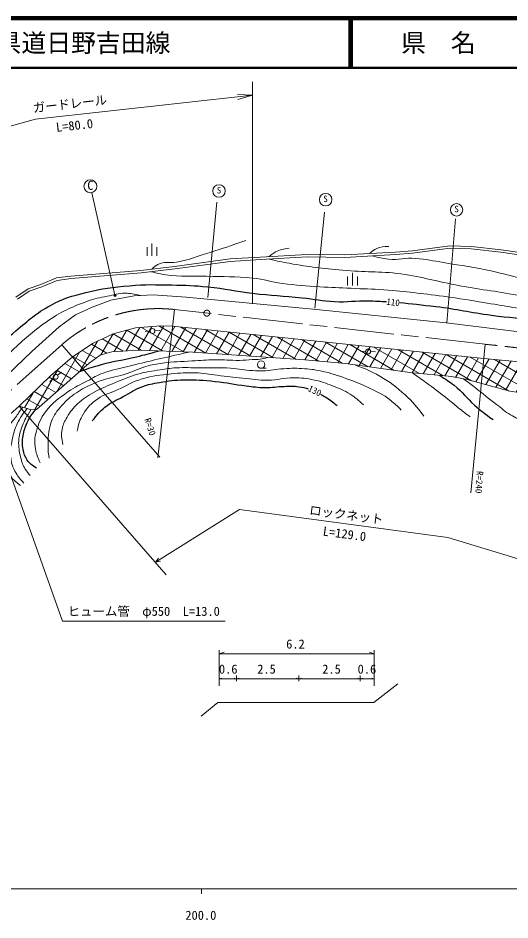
# Model space of a CAD drawing. Units: millimetres, scale not verified. Extents: x 40000 to 680000, y 20000 to 380000.
# Drawn here: x 231068 to 330029, y 198715 to 380000 of the extents above; entities that cross this region are included whole.
import ezdxf
from ezdxf.enums import TextEntityAlignment as Align

# ---------------------------------------------------------------- set-up
doc = ezdxf.new("R2010")
doc.units = ezdxf.units.MM
doc.header["$LTSCALE"] = 1000
doc.header["$PDMODE"] = 32
doc.header["$PDSIZE"] = 500
doc.linetypes.add('CHAIN', pattern=[18.5, 12, -1.5, 3.5, -1.5])
for name, color, linetype, lineweight in [('M-BGD', 7, 'Continuous', 13), ('M-BMK', 2, 'CHAIN', 13), ('M-STR-HTXT', 7, 'Continuous', 13), ('M-STR-STRC', 7, 'Continuous', 25), ('M-TTL', 2, 'Continuous', 140), ('M-TTL-BAND', 7, 'Continuous', 13), ('M-TTL-LINE', 7, 'Continuous', 50)]:
    doc.layers.add(name, color=color, linetype=linetype, lineweight=lineweight)
doc.layers.add('M-TTL-TXT', color=7, linetype='Continuous')
doc.styles.add('ＭＳ ゴシック', font='')
doc.styles.get('ＭＳ ゴシック').set_extended_font_data('MS Gothic')

# ---------------------------------------------------------------- blocks, each defined once
blk = doc.blocks.new('ﾌﾟﾛｯﾄﾏｰｸ-C5')
at = {"color": 7, "linetype": 'Continuous', "lineweight": 13}
for p, q in [((-9.98, 0.67), (-0.67, 9.98)), ((-9.97, -0.74), (0.74, 9.97)), ((-9.8, -1.98), (1.98, 9.8)), ((-9.72, 2.34), (-2.34, 9.72)), ((-9.51, -3.1), (3.1, 9.51)), ((-9.11, -4.12), (4.12, 9.11)), ((-8.88, 4.6), (-4.6, 8.88)), ((-8.63, -5.05), (5.05, 8.63)), ((-8.07, -5.91), (5.91, 8.07)), ((-7.44, -6.69), (6.69, 7.44)), ((-6.73, -7.4), (7.4, 6.73)), ((-5.96, -8.03), (8.03, 5.96)), ((-5.11, -8.6), (8.6, 5.11)), ((-4.18, -9.09), (9.09, 4.18)), ((-3.16, -9.49), (9.49, 3.16)), ((-2.05, -9.79), (9.79, 2.05)), ((-0.82, -9.97), (9.97, 0.82)), ((0.58, -9.98), (9.98, -0.58)), ((2.23, -9.75), (9.75, -2.23)), ((4.42, -8.97), (8.97, -4.42))]:
    blk.add_line(p, q, dxfattribs=at)
blk.add_circle((0, 0), 10, dxfattribs=at)
at = {"color": 7}
blk.add_point((0, 0), dxfattribs=at)
blk = doc.blocks.new('open_arrow')
at = {"color": 0, "linetype": 'Continuous', "lineweight": -2}
blk.add_lwpolyline([(7.5, 1.25), (0, 0), (7.5, -1.25)], dxfattribs=at)

msp = doc.modelspace()

# ---------------------------------------------------------------- hatches: boundary and pattern name
at = {"layer": 'M-BGD'}
h = msp.add_hatch(dxfattribs=at)
h.set_pattern_fill('USER', color=256, style=0, pattern_type=2)
h.set_pattern_definition([(59.9058, (250199, 316521), (-1730.404, 1002.848), []), (149.9058, (250199, 316521), (-1002.848, -1730.404), [])])
h.paths.add_polyline_path([(250199, 316521), (254724, 317725), (259801, 318148), (262144, 318040), (324781, 311585), (336716, 310402), (348759, 308384), (355040, 306991), (353689, 298271), (342379, 302850), (338180, 303924), (333591, 304445), (329978, 305031), (321385, 307342), (318293, 307928), (309862, 308742), (296940, 310564), (288738, 311280), (266246, 312810), (259150, 313136), (255244, 313266), (249939, 312908), (247595, 312257), (245382, 310597), (234803, 301320), (233794, 301223), (231298, 301998), (237603, 308058), (241997, 311899), (246163, 314633)])

# ---------------------------------------------------------------- linework, layer by layer
for p, q in [((257017, 332196), (257017, 333946)), ((258017, 332196), (258017, 334696)), ((259017, 332196), (259017, 333946)), ((317941, 333717), (310451, 332718)), ((322253, 333581), (317941, 333717)), ((328200, 332945), (322253, 333581)), ((289206, 331992), (279900, 331447)), ((296832, 331901), (289206, 331992)), ((307001, 332446), (296832, 331901)), ((310451, 332718), (307001, 332446)), ((335735, 331811), (328200, 332945)), ((273772, 331084), (262605, 329586)), ((279900, 331447), (273772, 331084)), ((255841, 328769), (241769, 327634)), ((262605, 329586), (255841, 328769)), ((298354, 326273), (298354, 328773)), ((238955, 327271), (235868, 326000)), ((241769, 327634), (238955, 327271)), ((297354, 326273), (297354, 328023)), ((299354, 326273), (299354, 328023)), ((233326, 325092), (230965, 323503)), ((235868, 326000), (233326, 325092)), ((245963, 321910), (249721, 323305)), ((249721, 323305), (254409, 324157)), ((254409, 324157), (258245, 324390)), ((258245, 324390), (264870, 323886)), ((264870, 323886), (291137, 321445)), ((242631, 320322), (245963, 321910)), ((291137, 321445), (317172, 318733)), ((239338, 317958), (242631, 320322)), ((233914, 313038), (239338, 317958)), ((250199, 316521), (254724, 317725)), ((254724, 317725), (259801, 318148)), ((259801, 318148), (262144, 318040)), ((262144, 318040), (324781, 311585)), ((317172, 318733), (335304, 316525)), ((246163, 314633), (250199, 316521)), ((256623, 317008), (257622, 317063)), ((258620, 317119), (259619, 317174)), ((241997, 311899), (246163, 314633)), ((219153, 299013), (233914, 313038)), ((237603, 308058), (241997, 311899)), ((247595, 312257), (245382, 310597)), ((249939, 312908), (247595, 312257)), ((255244, 313266), (249939, 312908)), ((259150, 313136), (255244, 313266)), ((266246, 312810), (259150, 313136)), ((288738, 311280), (266246, 312810)), ((299994, 313024), (300993, 312996)), ((301993, 312968), (302992, 312941)), ((245382, 310597), (234803, 301320)), ((296940, 310564), (288738, 311280)), ((309862, 308742), (296940, 310564)), ((324781, 311585), (336716, 310402)), ((239032, 308196), (239813, 308821)), ((279973, 309592), (280973, 309592)), ((318293, 307928), (309862, 308742)), ((231298, 301998), (237603, 308058)), ((237471, 306947), (238251, 307572)), ((321385, 307342), (318293, 307928)), ((329978, 305031), (321385, 307342)), ((333591, 304445), (329978, 305031)), ((221588, 293476), (231298, 301998)), ((233794, 301223), (231298, 301998)), ((234803, 301320), (233794, 301223))]:
    msp.add_line(p, q, dxfattribs=at)
msp.add_lwpolyline([(367254, 326525), (342354, 331396), (335807, 332305), (328264, 333441), (322288, 334080), (317915, 334218), (310398, 333216), (306968, 332945), (296822, 332401), (289194, 332492), (279871, 331946), (273724, 331582), (262542, 330082), (255791, 329267), (241717, 328132), (238825, 327759), (235688, 326467), (233098, 325542), (230658, 323899)], dxfattribs=at)
for centre, radius in [((258121, 317091), 500), ((301493, 312982), 500), ((279973, 310342), 750), ((238642, 307884), 500)]:
    msp.add_circle(centre, radius, dxfattribs=at)
for points, knots in [([(258014, 329535), (258440, 330003), (258696, 330166), (259203, 330469), (260462, 331225), (261490, 330657), (262934, 330926), (265645, 331431), (267076, 332090), (269710, 332906), (272522, 333777), (273429, 334090), (276868, 335266)], [0, 0, 0, 0, 1, 1, 1, 2, 2, 2, 3, 3, 3, 4, 4, 4, 4]), ([(281599, 332048), (282113, 332519), (282345, 332673), (282883, 332982), (283847, 333535), (284390, 333546), (285624, 333743)], [0, 0, 0, 0, 1, 1, 1, 2, 2, 2, 2]), ([(301863, 332672), (302368, 333175), (302627, 333374), (303213, 333667), (304074, 334099), (304601, 334041), (305649, 334048)], [0, 0, 0, 0, 1, 1, 1, 2, 2, 2, 2]), ([(365188, 318836), (362576, 319874), (361824, 320136), (359634, 320875), (355923, 322129), (353763, 322579), (349964, 323540), (345117, 324767), (342342, 325203), (337477, 326358), (333182, 327377), (330823, 328147), (326512, 329099), (322707, 329939), (320536, 330218), (316690, 330850), (314494, 331211), (313273, 331499), (311056, 331688), (308921, 331869), (307699, 331271), (305573, 331535), (304270, 331697), (303753, 331787), (302276, 332193)], [0, 0, 0, 0, 1, 1, 1, 2, 2, 2, 3, 3, 3, 4, 4, 4, 5, 5, 5, 6, 6, 6, 7, 7, 7, 8, 8, 8, 8]), ([(281570, 331545), (283487, 331093), (284035, 331001), (285624, 330698), (289777, 329906), (292155, 329761), (296360, 329327), (300926, 328856), (303538, 329180), (308086, 328566), (312745, 327937), (315261, 327037), (319888, 326205), (324782, 325325), (327559, 325035), (332452, 324149), (335706, 323560), (337525, 323200), (340751, 322474), (344706, 321585), (346899, 320982), (350802, 319886), (354181, 318937), (356165, 318644), (359406, 317297), (361306, 316507), (362003, 316201), (364171, 315051)], [0, 0, 0, 0, 1, 1, 1, 2, 2, 2, 3, 3, 3, 4, 4, 4, 5, 5, 5, 6, 6, 6, 7, 7, 7, 8, 8, 8, 9, 9, 9, 9]), ([(363623, 313012), (362560, 313515), (362264, 313636), (361386, 314023), (358292, 315383), (356543, 316143), (353315, 317144), (350400, 318048), (348755, 318537), (345776, 319200), (341915, 320060), (339700, 320279), (335802, 320952), (331759, 321649), (329496, 322049), (325446, 322703), (322000, 323259), (320078, 323634), (316614, 324073), (311955, 324664), (309343, 325017), (304660, 325368), (302106, 325559), (300669, 325551), (298111, 325672), (295643, 325789), (294257, 325810), (291792, 325977), (288842, 326177), (287187, 326292), (284253, 326662), (281891, 326961), (280620, 327489), (278250, 327728), (274632, 328094), (272582, 327966), (268949, 328109), (265767, 328234), (263945, 327906), (260802, 328413), (259621, 328604), (259178, 328661), (257797, 329005)], [0, 0, 0, 0, 1, 1, 1, 2, 2, 2, 3, 3, 3, 4, 4, 4, 5, 5, 5, 6, 6, 6, 7, 7, 7, 8, 8, 8, 9, 9, 9, 10, 10, 10, 11, 11, 11, 12, 12, 12, 13, 13, 13, 14, 14, 14, 14]), ([(213088, 295953), (215380, 297519), (216115, 298100), (217857, 299708), (220326, 301985), (221100, 303830), (223340, 306332), (225781, 309059), (227144, 310602), (229812, 313109), (232381, 315523), (233841, 316889), (236741, 318896), (239726, 320962), (241633, 321828), (245040, 323083), (246536, 323635), (247436, 323761), (249000, 324073), (250390, 324351), (251160, 324697), (252578, 324682), (253784, 324670), (254302, 324566), (255633, 324231)], [0, 0, 0, 0, 1, 1, 1, 2, 2, 2, 3, 3, 3, 4, 4, 4, 5, 5, 5, 6, 6, 6, 7, 7, 7, 8, 8, 8, 8]), ([(235542, 290603), (234988, 291763), (234790, 292254), (234596, 293386), (234360, 294758), (234383, 295607), (234762, 296947), (235221, 298565), (235601, 299488), (236599, 300842), (238014, 302763), (239221, 303516), (241162, 304904), (242578, 305917), (243517, 306259), (245057, 307074), (246259, 307711), (246894, 308167), (248173, 308632), (250263, 309393), (251526, 309528), (253682, 310079), (258253, 311247), (259743, 311555), (265440, 312847)], [0, 0, 0, 0, 1, 1, 1, 2, 2, 2, 3, 3, 3, 4, 4, 4, 5, 5, 5, 6, 6, 6, 7, 7, 7, 8, 8, 8, 8]), ([(237322, 291549), (237123, 292852), (237097, 293309), (237100, 294443), (237104, 296226), (237239, 297266), (237823, 298950), (238297, 300317), (238876, 300975), (239826, 302066), (240848, 303240), (241538, 303816), (242831, 304682), (244567, 305844), (245668, 306319), (247616, 307074), (249421, 307773), (250554, 307780), (252402, 308354), (254149, 308896), (255042, 309454), (256798, 309968), (258074, 310341), (258821, 310441), (260136, 310636), (262422, 310973), (263729, 310934), (266035, 311081), (267859, 311197), (268881, 311265), (270709, 311303), (272622, 311343), (273693, 311163), (275606, 311192), (276629, 311207), (277199, 311306), (278221, 311359), (278828, 311390), (279174, 311341), (279776, 311427), (280371, 311511), (280595, 311580), (281271, 311788)], [0, 0, 0, 0, 1, 1, 1, 2, 2, 2, 3, 3, 3, 4, 4, 4, 5, 5, 5, 6, 6, 6, 7, 7, 7, 8, 8, 8, 9, 9, 9, 10, 10, 10, 11, 11, 11, 12, 12, 12, 13, 13, 13, 14, 14, 14, 14]), ([(298832, 310297), (301178, 309408), (301959, 309083), (303817, 308020), (305976, 306786), (307115, 305929), (308937, 304236), (310560, 302728), (311116, 302054), (312720, 300007)], [0, 0, 0, 0, 1, 1, 1, 2, 2, 2, 3, 3, 3, 3]), ([(308158, 301176), (307260, 302130), (306917, 302418), (306043, 303123), (304407, 304444), (303269, 304893), (301369, 305794), (299713, 306580), (298759, 306973), (297029, 307575), (295249, 308194), (294250, 308559), (292410, 308966), (290994, 309280), (290185, 309421), (288738, 309523), (287111, 309637), (286192, 309619), (284564, 309523), (282885, 309423), (281960, 309164), (280280, 309077), (279498, 309037), (279058, 309082), (278276, 309133), (276531, 309248), (275571, 309517), (273825, 309634), (271439, 309793), (270095, 309678), (267704, 309690), (265813, 309698), (264750, 309810), (262863, 309690), (261617, 309610), (260923, 309499), (259691, 309300), (257878, 309007), (256835, 308929), (255073, 308410), (253311, 307891), (252371, 307449), (250677, 306740), (248981, 306031), (247994, 305696), (246392, 304793), (245006, 304011), (244231, 303526), (243054, 302456), (242069, 301561), (241612, 300933), (240939, 299785), (240416, 298893), (240137, 298350), (239937, 297336), (239706, 296162), (239853, 295568), (240104, 294276)], [0, 0, 0, 0, 1, 1, 1, 2, 2, 2, 3, 3, 3, 4, 4, 4, 5, 5, 5, 6, 6, 6, 7, 7, 7, 8, 8, 8, 9, 9, 9, 10, 10, 10, 11, 11, 11, 12, 12, 12, 13, 13, 13, 14, 14, 14, 15, 15, 15, 16, 16, 16, 17, 17, 17, 18, 18, 18, 19, 19, 19, 19]), ([(242942, 296947), (243294, 298522), (243474, 299201), (244222, 300453), (245058, 301851), (245766, 302544), (247116, 303457), (248501, 304395), (249485, 304551), (251011, 305238), (252962, 306117), (253969, 306847), (256019, 307464), (258236, 308130), (259559, 308218), (261861, 308465), (263765, 308670), (264845, 308755), (266758, 308688), (268485, 308628), (269436, 308378), (271154, 308187), (273153, 307965), (274271, 307826), (276273, 307631), (278249, 307438), (279352, 307164), (281337, 307186), (283368, 307208), (284481, 307701), (286512, 307686), (288151, 307675), (289083, 307589), (290685, 307241), (292156, 306922), (292955, 306619), (294358, 306073), (295771, 305522), (296591, 305229), (297863, 304403), (298991, 303672), (299400, 303307), (300534, 302233)], [0, 0, 0, 0, 1, 1, 1, 2, 2, 2, 3, 3, 3, 4, 4, 4, 5, 5, 5, 6, 6, 6, 7, 7, 7, 8, 8, 8, 9, 9, 9, 10, 10, 10, 11, 11, 11, 12, 12, 12, 13, 13, 13, 14, 14, 14, 14]), ([(310426, 308687), (312003, 307568), (312410, 307276), (313666, 306351), (315203, 305220), (316067, 304588), (317561, 303402), (318492, 302663), (318968, 302193), (319899, 301454), (320712, 300808), (320985, 300603), (322013, 299840)], [0, 0, 0, 0, 1, 1, 1, 2, 2, 2, 3, 3, 3, 4, 4, 4, 4]), ([(320700, 307472), (321854, 306614), (322149, 306388), (323070, 305683), (324742, 304405), (325627, 303623), (327299, 302344), (328397, 301505), (328945, 300930), (330137, 300230), (331171, 299623), (331790, 299245), (332975, 299061), (334137, 298882), (334826, 299003), (335980, 299228), (337653, 299556), (338540, 299956), (340153, 300508), (341161, 300854), (341667, 301246), (342713, 301454), (343906, 301692), (344467, 301606), (345829, 301453)], [0, 0, 0, 0, 1, 1, 1, 2, 2, 2, 3, 3, 3, 4, 4, 4, 5, 5, 5, 6, 6, 6, 7, 7, 7, 8, 8, 8, 8]), ([(232046, 301765), (231306, 300794), (231113, 300533), (230534, 299729), (229701, 298575), (229042, 298029), (228475, 296724), (228036, 295716), (227762, 295122), (227676, 294026), (227550, 292420), (227620, 291439), (228196, 289936), (228914, 288065), (229889, 287386), (231535, 286041)], [0, 0, 0, 0, 1, 1, 1, 2, 2, 2, 3, 3, 3, 4, 4, 4, 5, 5, 5, 5]), ([(232258, 286541), (231483, 287315), (231209, 287658), (230700, 288489), (229936, 289737), (229717, 290598), (229532, 292050), (229371, 293310), (229659, 294035), (229921, 295278), (230194, 296569), (230369, 297307), (230923, 298505), (231511, 299776), (231890, 300241), (232886, 301505)], [0, 0, 0, 0, 1, 1, 1, 2, 2, 2, 3, 3, 3, 4, 4, 4, 5, 5, 5, 5]), ([(233660, 301264), (232760, 299826), (232413, 299326), (231925, 297949), (231528, 296831), (231243, 296185), (231201, 294999), (231155, 293709), (231292, 292973), (231591, 291716), (231824, 290739), (232010, 290180), (232537, 289324), (232862, 288794), (233010, 288584), (233483, 288044)], [0, 0, 0, 0, 1, 1, 1, 2, 2, 2, 3, 3, 3, 4, 4, 4, 5, 5, 5, 5])]:
    msp.add_open_spline(points, degree=3, knots=knots, dxfattribs=at)
at = {"layer": 'M-BGD', "lineweight": 25}
for points, knots in [([(225533, 312604), (227894, 314825), (228586, 315446), (230649, 317144), (233244, 319280), (234642, 320610), (237578, 322246), (240175, 323693), (241860, 324081), (244736, 324835), (248084, 325712), (250043, 325907), (253492, 326205), (256811, 326493), (258689, 326409), (262020, 326358), (264849, 326314), (266437, 326250), (269253, 325977), (272787, 325634), (274724, 325093), (278251, 324683), (282132, 324231), (284326, 324171), (288213, 323769), (290774, 323504), (292189, 323137), (294761, 323007), (297405, 322874), (298891, 323234), (301538, 323160), (302876, 323122), (304066, 323069), (305181, 323002)], [0, 0, 0, 0, 1, 1, 1, 2, 2, 2, 3, 3, 3, 4, 4, 4, 5, 5, 5, 6, 6, 6, 7, 7, 7, 8, 8, 8, 9, 9, 9, 10, 10, 10, 11, 11, 11, 11]), ([(307876, 322802), (310095, 322607), (312261, 322345), (315091, 322018), (319487, 321509), (321900, 320870), (326284, 320266), (330052, 319747), (332208, 319782), (335954, 319124), (340104, 318395), (342381, 317734), (346462, 316688), (351567, 315378), (354495, 314792), (359406, 312880), (361005, 312258), (361908, 311882), (363365, 310977), (364325, 310381), (364676, 310141), (365731, 309313)], [0, 0, 0, 0, 1, 1, 1, 2, 2, 2, 3, 3, 3, 4, 4, 4, 5, 5, 5, 6, 6, 6, 7, 7, 7, 7]), ([(243521, 308965), (245544, 309686), (246136, 309867), (247839, 310357), (250555, 311140), (252164, 311227), (254906, 311915), (256680, 312361), (257263, 312512), (259430, 313123)], [0, 0, 0, 0, 1, 1, 1, 2, 2, 2, 3, 3, 3, 3]), ([(246003, 299006), (247019, 300349), (247423, 300849), (248562, 301788), (249839, 302841), (250786, 303102), (252235, 303903), (253698, 304712), (254461, 305296), (256019, 305906), (257329, 306419), (258137, 306500), (259524, 306740), (261442, 307073), (262530, 307256), (264477, 307297), (266914, 307348), (268282, 307193), (270709, 306963), (273157, 306730), (274498, 306354), (276941, 306073), (278415, 305903), (279241, 305738), (280725, 305739), (282249, 305740), (283097, 305922), (284620, 305961), (285772, 305991), (286430, 306078), (287569, 305906), (288287, 305797), (288899, 305663), (289464, 305492)], [0, 0, 0, 0, 1, 1, 1, 2, 2, 2, 3, 3, 3, 4, 4, 4, 5, 5, 5, 6, 6, 6, 7, 7, 7, 8, 8, 8, 9, 9, 9, 10, 10, 10, 11, 11, 11, 11]), ([(315856, 308163), (317258, 307327), (317688, 307022), (318786, 306184), (320569, 304822), (321197, 303635), (322903, 302178), (324305, 300980), (324828, 300583), (326631, 299284)], [0, 0, 0, 0, 1, 1, 1, 2, 2, 2, 3, 3, 3, 3]), ([(291935, 304395), (292227, 304229), (292531, 304047), (292855, 303847), (293836, 303242), (294233, 302986), (295248, 302122)], [0, 0, 0, 0, 1, 1, 1, 2, 2, 2, 2]), ([(234762, 289546), (233888, 290112), (233464, 290371), (232926, 291160), (232426, 291894), (232261, 292403), (232092, 293274), (231884, 294341), (231912, 294985), (232092, 296057), (232272, 297135), (232469, 297735), (232926, 298728), (233431, 299823), (233765, 300221), (234628, 301303)], [0, 0, 0, 0, 1, 1, 1, 2, 2, 2, 3, 3, 3, 4, 4, 4, 5, 5, 5, 5])]:
    msp.add_open_spline(points, degree=3, knots=knots, dxfattribs=at)
at = {"layer": 'M-BMK'}
for p, q in [((325055, 314422), (262519, 321415)), ((239871, 314340), (218931, 295718))]:
    msp.add_line(p, q, dxfattribs=at)
msp.add_circle((269048, 320685), 600, dxfattribs=at)
for centre, radius, start, end in [((259256, 292073), 29523, 83.65462, 131.04172), ((303482, 91361), 224102, 69.66191, 84.47579)]:
    msp.add_arc(centre, radius, start, end, dxfattribs=at)
at = {"layer": 'M-STR-HTXT'}
for p, q in [((278238, 367162), (278252, 322585)), ((234574, 359686), (278232, 364476)), ((181924, 345217), (234574, 359686)), ((245903, 344842), (250563, 324276)), ((269250, 323822), (271089, 343020)), ((290797, 321677), (292738, 340978)), ((317348, 318716), (319084, 339650)), ((262519, 321415), (259204, 291599)), ((239871, 314340), (259570, 291713)), ((325055, 314422), (322167, 284561)), ((231298, 301998), (260878, 268100)), ((258692, 270606), (275613, 281208)), ((275613, 281208), (317545, 275565)), ((317545, 275565), (346340, 266833)), ((258692, 270606), (259353, 271434)), ((258692, 270606), (259725, 270840)), ((271535, 245744), (271535, 252931)), ((271535, 252218), (272535, 252568)), ((271535, 252218), (302741, 252218)), ((302741, 252218), (301741, 252568)), ((302741, 245744), (302741, 252931)), ((271535, 247168), (272035, 247343)), ((271535, 247168), (275031, 247168)), ((275031, 247168), (274531, 247343)), ((275031, 246715), (275031, 247881)), ((275031, 247168), (275531, 247343)), ((275031, 247168), (287526, 247168)), ((287526, 247168), (287026, 247343)), ((287526, 246715), (287526, 247881)), ((287526, 247168), (288026, 247343)), ((287526, 247168), (299893, 247168)), ((299893, 247168), (299393, 247343)), ((299893, 246715), (299893, 247881)), ((299893, 247168), (300393, 247343)), ((299893, 247168), (302741, 247168)), ((302741, 247168), (302241, 247343)), ((302676, 242442), (307468, 246197)), ((267909, 239658), (271276, 242442)), ((271276, 242442), (302676, 242442))]:
    msp.add_line(p, q, dxfattribs=at)
msp.add_lwpolyline([(227584, 293664), (239983, 258791), (272733, 258791)], dxfattribs=at)
at = {"layer": 'M-STR-STRC', "lineweight": 13}
for centre, radius in [((245633, 346191), 1300), ((271497, 345237), 1250), ((292942, 343501), 1250), ((319289, 341459), 1250)]:
    msp.add_circle(centre, radius, dxfattribs=at)
at = {"layer": 'M-TTL'}
msp.add_line((680000, 380000), (40000, 380000), dxfattribs=at)
at = {"layer": 'M-TTL-BAND'}
for p, q in [((40000, 205000), (579000, 205000)), ((268000, 205000), (268000, 204000))]:
    msp.add_line(p, q, dxfattribs=at)
at = {"layer": 'M-TTL-LINE'}
for p, q in [((297750, 380000), (297750, 370000)), ((298250, 380000), (298250, 370000)), ((40000, 370000), (680000, 370000))]:
    msp.add_line(p, q, dxfattribs=at)

# ---------------------------------------------------------------- block references
at = {"layer": 'M-BGD', "xscale": 20, "yscale": 20}
msp.add_blockref('ﾌﾟﾛｯﾄﾏｰｸ-C5', (250563, 324276), dxfattribs=at)
at = {"layer": 'M-STR-HTXT', "xscale": 400, "yscale": 400, "rotation": 186.3}
msp.add_blockref('open_arrow', (278232, 364476), dxfattribs=at)

# ---------------------------------------------------------------- texts
at = {"layer": 'M-BGD', "style": 'ＭＳ ゴシック'}
for s, rotation, p in [('110', 352.962, (306396, 321828)), ('130', 333.435, (290297, 304139))]:
    msp.add_text(s, height=1320, rotation=rotation, dxfattribs=at).set_placement(p, align=Align.BOTTOM_CENTER)
at = {"layer": 'M-STR-HTXT', "style": 'ＭＳ ゴシック'}
for s, rotation, p in [('ガードレール', 6.4, (241658, 361313)), ('L=80.0', 6.26, (242588, 356969)), ('ロックネット', 352.459, (296921, 278712)), ('L=129.0', 352.459, (296559, 274867))]:
    msp.add_text(s, height=1833, rotation=rotation, dxfattribs=at).set_placement(p, align=Align.BOTTOM_CENTER)
for s, rotation, p in [('R=30', 287.241, (257172, 295819)), ('R=240', 266.188, (322666, 284528))]:
    msp.add_text(s, height=1320, rotation=rotation, dxfattribs=at).set_placement(p, align=Align.BOTTOM_RIGHT)
for s, p in [('ヒューム管\u3000φ550\u3000L=13.0', (256358, 259291)), ('6.2', (286879, 252718)), ('0.6', (273348, 247668)), ('2.5', (281052, 247668)), ('2.5', (294130, 247668)), ('0.6', (301252, 247668))]:
    msp.add_text(s, height=1833, dxfattribs=at).set_placement(p, align=Align.BOTTOM_CENTER)
at = {"layer": 'M-STR-STRC', "style": 'ＭＳ ゴシック'}
for s, height, p in [('C', 1833, (245625, 344909)), ('S', 1320, (271497, 344337)), ('S', 1320, (292942, 342601)), ('S', 1320, (319289, 340559))]:
    msp.add_text(s, height=height, dxfattribs=at).set_placement(p, align=Align.BOTTOM_CENTER)
at = {"layer": 'M-TTL-BAND', "style": 'ＭＳ ゴシック'}
msp.add_text('200.0', height=1833, dxfattribs=at).set_placement((267844, 198195), align=Align.BOTTOM_CENTER)
at = {"layer": 'M-TTL-TXT', "style": 'ＭＳ ゴシック'}
msp.add_text('一般県道日野吉田線', height=3666, dxfattribs=at).set_placement((216734, 375000), align=Align.MIDDLE_LEFT)
msp.add_text('県\u3000名', height=3666, dxfattribs=at).set_placement((315625, 375000), align=Align.MIDDLE_CENTER)

doc.saveas('drawing.dxf')
